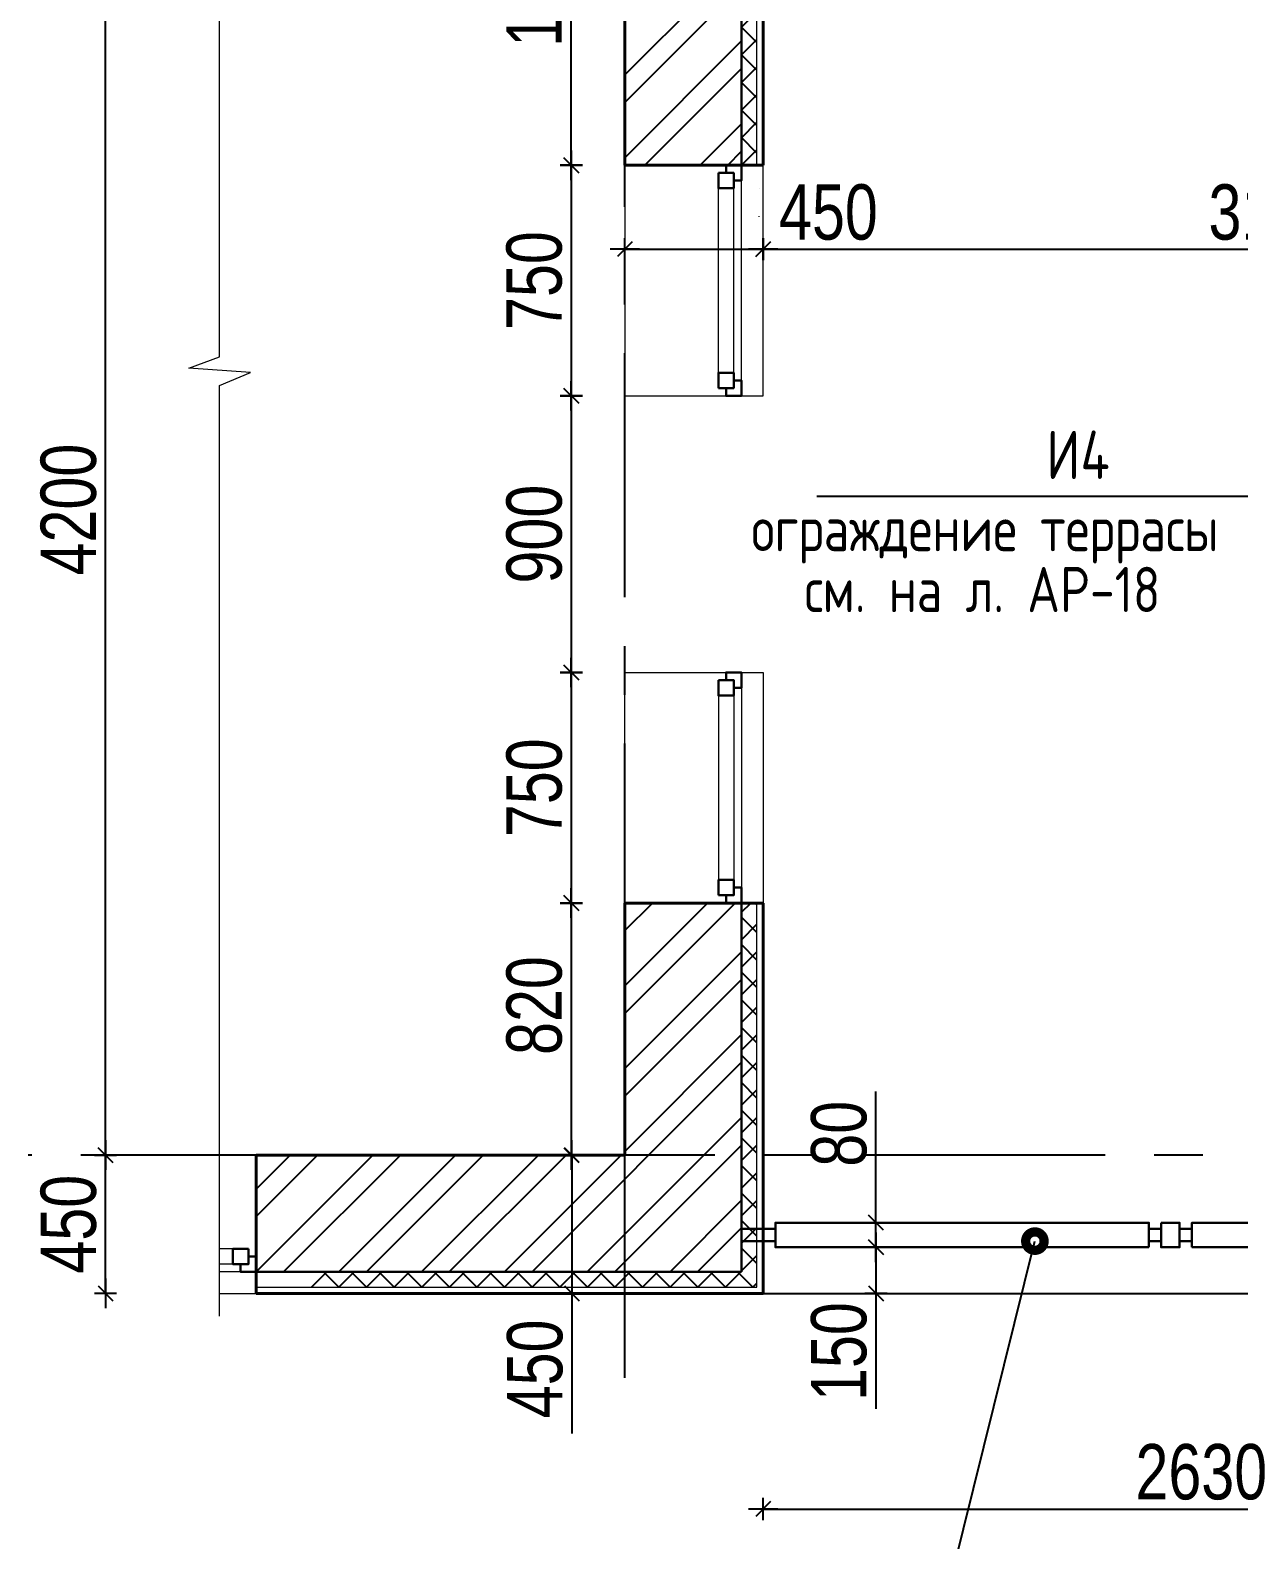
# Model space of a CAD drawing. Extents: x -12289450 to -10763036, y -7834513 to -6150123.
# Drawn here: x -11095541 to -11091608, y -7681154 to -7676243 of the extents above; entities that cross this region are included whole.
import ezdxf

# ---------------------------------------------------------------- set-up
doc = ezdxf.new("R2010")
doc.units = 0
doc.header["$LTSCALE"] = 25
doc.header["$PDMODE"] = 35
doc.linetypes.add('CENTER', pattern=[50.8, 31.75, -6.35, 6.35, -6.35])
doc.layers.get('DefPoints').update_dxf_attribs({"color": 10, "lineweight": 30})
for name, color, linetype in [('004-ВСПЛИНИИ', 15, 'Continuous'), ('005-РАЗМЕРЫ', 252, 'Continuous'), ('008-ШТРИХОВКА', 252, 'Continuous'), ('014-ОСИ', 251, 'CENTER'), ('Annotation - Text', 7, 'Continuous')]:
    doc.layers.add(name, color=color, linetype=linetype)
doc.layers.add('Окна ArchiCAD_Ном._пера__23', color=7, linetype='Continuous', lineweight=30, true_color=0xff6600)
doc.layers.add('Окна ArchiCAD_Ном._пера__3', color=7, linetype='Continuous', lineweight=15, true_color=0xff6600)
doc.layers.add('СТЕНЫ', color=5, linetype='Continuous', lineweight=40)
doc.styles.add('GOST 2.304', font='cs_gost2304.shx')
doc.styles.add('TXT0', font='txt', dxfattribs={"width": 0.8})
doc.dimstyles.new('Копия(2) 3 РАЗМЕРЫ 3', dxfattribs={"dimscale": 30, "dimtxt": 6, "dimasz": 0.08, "dimexe": 0, "dimexo": 0, "dimgap": 1, "dimtad": 1, "dimdec": 0, "dimzin": 0, "dimdsep": 46, "dimtxsty": 'TXT0', "dimblk1": 'A8MITTA', "dimblk2": 'A8MITTA', "dimsah": 1, "dimcen": 0.3, "dimse1": 1, "dimse2": 1, "dimadec": 0, "dimazin": 0, "dimtp": 6, "dimtm": 6, "dimtfac": 1, "dimtdec": 0, "dimtofl": 0, "dimtmove": 0, "dimatfit": 3, "dimldrblk": 'A8MITTA', "dimfxl": 0, "dimtolj": 1, "dimtzin": 0, "dimarcsym": 0})

# ---------------------------------------------------------------- blocks, each defined once
blk = doc.blocks.new('A8MITTA', base_point=(3180, 3140))
for p, q in [((3180, 3155), (3180, 3125)), ((3160, 3140), (3200, 3140)), ((3170, 3130), (3190, 3150))]:
    blk.add_line(p, q)
blk = doc.blocks.new('*D499')
at = {"layer": '005-РАЗМЕРЫ', "color": 0, "lineweight": -2, "ltscale": 1.2, "transparency": 16777216}
for p, q in [((-11093603.3, -7676955.4), (-11093158.1, -7676955.4)), ((-11093155.7, -7676955.4), (-11092733.3, -7676955.4))]:
    blk.add_line(p, q, dxfattribs=at)
at = {"layer": 'DefPoints', "color": 0, "ltscale": 1.2, "transparency": 16777216}
for p in [(-11093605.7, -7676955.4), (-11093155.7, -7676955.4), (-11093155.7, -7676955.4)]:
    blk.add_point(p, dxfattribs=at)
at = {"layer": '005-РАЗМЕРЫ', "color": 0, "lineweight": -2, "ltscale": 1.2, "transparency": 16777216, "xscale": 2.4, "yscale": 2.4, "zscale": 2.4, "rotation": 180}
blk.add_blockref('A8MITTA', (-11093605.7, -7676955.4), dxfattribs=at)
at = {"layer": '005-РАЗМЕРЫ', "color": 0, "lineweight": -2, "ltscale": 1.2, "transparency": 16777216, "xscale": 2.4, "yscale": 2.4, "zscale": 2.4}
blk.add_blockref('A8MITTA', (-11093155.7, -7676955.4), dxfattribs=at)
at = {"layer": '005-РАЗМЕРЫ', "color": 0, "ltscale": 1.2, "transparency": 16777216, "insert": (-11092943.3, -7676835.4), "char_height": 180, "attachment_point": 5, "style": 'TXT0'}
blk.add_mtext('\\A1;450', dxfattribs=at)
blk = doc.blocks.new('*D510')
at = {"layer": '005-РАЗМЕРЫ', "color": 0, "lineweight": -2, "ltscale": 1.2, "transparency": 16777216}
for p, q in [((-11093777.8, -7679904.7), (-11093777.8, -7680349.9)), ((-11093777.8, -7680352.3), (-11093777.8, -7680808.1))]:
    blk.add_line(p, q, dxfattribs=at)
at = {"layer": 'DefPoints', "color": 0, "ltscale": 1.2, "transparency": 16777216}
for p in [(-11093948.7, -7679902.3), (-11094045.8, -7680352.3), (-11093777.8, -7680352.3)]:
    blk.add_point(p, dxfattribs=at)
at = {"layer": '005-РАЗМЕРЫ', "color": 0, "lineweight": -2, "ltscale": 1.2, "transparency": 16777216, "xscale": 2.4, "yscale": 2.4, "zscale": 2.4}
for p, rotation in [((-11093777.8, -7679902.3), 90), ((-11093777.8, -7680352.3), 270)]:
    blk.add_blockref('A8MITTA', p, dxfattribs=dict(at, rotation=rotation))
at = {"layer": '005-РАЗМЕРЫ', "color": 0, "ltscale": 1.2, "transparency": 16777216, "insert": (-11093897.8, -7680598.1), "char_height": 180, "attachment_point": 5, "rotation": 90, "style": 'TXT0'}
blk.add_mtext('\\A1;450', dxfattribs=at)
blk = doc.blocks.new('*D500')
at = {"layer": '005-РАЗМЕРЫ', "color": 0, "lineweight": -2, "ltscale": 1.2, "transparency": 16777216}
blk.add_line((-11093153.3, -7676955.4), (-11090058.1, -7676955.4), dxfattribs=at)
at = {"layer": 'DefPoints', "color": 0, "ltscale": 1.2, "transparency": 16777216}
for p in [(-11090055.7, -7676955.4), (-11093155.7, -7677282.6), (-11090055.7, -7677344.4)]:
    blk.add_point(p, dxfattribs=at)
at = {"layer": '005-РАЗМЕРЫ', "color": 0, "lineweight": -2, "ltscale": 1.2, "transparency": 16777216, "xscale": 2.4, "yscale": 2.4, "zscale": 2.4, "rotation": 180}
blk.add_blockref('A8MITTA', (-11093155.7, -7676955.4), dxfattribs=at)
at = {"layer": '005-РАЗМЕРЫ', "color": 0, "lineweight": -2, "ltscale": 1.2, "transparency": 16777216, "xscale": 2.4, "yscale": 2.4, "zscale": 2.4}
blk.add_blockref('A8MITTA', (-11090055.7, -7676955.4), dxfattribs=at)
at = {"layer": '005-РАЗМЕРЫ', "color": 0, "ltscale": 1.2, "transparency": 16777216, "insert": (-11091492.4, -7676835.4), "char_height": 180, "attachment_point": 5, "style": 'TXT0'}
blk.add_mtext('\\A1;3100', dxfattribs=at)
blk = doc.blocks.new('*D514')
at = {"layer": '005-РАЗМЕРЫ', "color": 0, "lineweight": -2, "ltscale": 1.2, "transparency": 16777216}
blk.add_line((-11093779.9, -7676679.9), (-11093779.9, -7675484.7), dxfattribs=at)
at = {"layer": 'DefPoints', "color": 0, "ltscale": 1.2, "transparency": 16777216}
for p in [(-11093779.9, -7675482.3), (-11093605.7, -7675482.3), (-11093605.7, -7676682.3)]:
    blk.add_point(p, dxfattribs=at)
at = {"layer": '005-РАЗМЕРЫ', "color": 0, "lineweight": -2, "ltscale": 1.2, "transparency": 16777216, "xscale": 2.4, "yscale": 2.4, "zscale": 2.4}
for p, rotation in [((-11093779.9, -7675482.3), 90), ((-11093779.9, -7676682.3), 270)]:
    blk.add_blockref('A8MITTA', p, dxfattribs=dict(at, rotation=rotation))
at = {"layer": '005-РАЗМЕРЫ', "color": 0, "ltscale": 1.2, "transparency": 16777216, "insert": (-11093899.9, -7676082.3), "char_height": 180, "attachment_point": 5, "rotation": 90, "style": 'TXT0'}
blk.add_mtext('\\A1;1200', dxfattribs=at)
blk = doc.blocks.new('*D515')
at = {"layer": '005-РАЗМЕРЫ', "color": 0, "lineweight": -2, "ltscale": 1.2, "transparency": 16777216}
blk.add_line((-11093779.9, -7676684.7), (-11093779.9, -7677429.9), dxfattribs=at)
at = {"layer": 'DefPoints', "color": 0, "ltscale": 1.2, "transparency": 16777216}
for p in [(-11093605.7, -7676682.3), (-11093779.9, -7677432.3), (-11093605.7, -7677432.3)]:
    blk.add_point(p, dxfattribs=at)
at = {"layer": '005-РАЗМЕРЫ', "color": 0, "lineweight": -2, "ltscale": 1.2, "transparency": 16777216, "xscale": 2.4, "yscale": 2.4, "zscale": 2.4}
for p, rotation in [((-11093779.9, -7676682.3), 90), ((-11093779.9, -7677432.3), 270)]:
    blk.add_blockref('A8MITTA', p, dxfattribs=dict(at, rotation=rotation))
at = {"layer": '005-РАЗМЕРЫ', "color": 0, "ltscale": 1.2, "transparency": 16777216, "insert": (-11093899.9, -7677057.3), "char_height": 180, "attachment_point": 5, "rotation": 90, "style": 'TXT0'}
blk.add_mtext('\\A1;750', dxfattribs=at)
blk = doc.blocks.new('*D516')
at = {"layer": '005-РАЗМЕРЫ', "color": 0, "lineweight": -2, "ltscale": 1.2, "transparency": 16777216}
blk.add_line((-11093779.9, -7677434.7), (-11093779.9, -7678329.9), dxfattribs=at)
at = {"layer": 'DefPoints', "color": 0, "ltscale": 1.2, "transparency": 16777216}
for p in [(-11093605.7, -7677432.3), (-11093779.9, -7678332.3), (-11093605.7, -7678332.3)]:
    blk.add_point(p, dxfattribs=at)
at = {"layer": '005-РАЗМЕРЫ', "color": 0, "lineweight": -2, "ltscale": 1.2, "transparency": 16777216, "xscale": 2.4, "yscale": 2.4, "zscale": 2.4}
for p, rotation in [((-11093779.9, -7677432.3), 90), ((-11093779.9, -7678332.3), 270)]:
    blk.add_blockref('A8MITTA', p, dxfattribs=dict(at, rotation=rotation))
at = {"layer": '005-РАЗМЕРЫ', "color": 0, "ltscale": 1.2, "transparency": 16777216, "insert": (-11093899.9, -7677882.3), "char_height": 180, "attachment_point": 5, "rotation": 90, "style": 'TXT0'}
blk.add_mtext('\\A1;900', dxfattribs=at)
blk = doc.blocks.new('*D517')
at = {"layer": '005-РАЗМЕРЫ', "color": 0, "lineweight": -2, "ltscale": 1.2, "transparency": 16777216}
blk.add_line((-11093779.9, -7678334.7), (-11093779.9, -7679079.9), dxfattribs=at)
at = {"layer": 'DefPoints', "color": 0, "ltscale": 1.2, "transparency": 16777216}
for p in [(-11093605.7, -7678332.3), (-11093779.9, -7679082.3), (-11093605.7, -7679082.3)]:
    blk.add_point(p, dxfattribs=at)
at = {"layer": '005-РАЗМЕРЫ', "color": 0, "lineweight": -2, "ltscale": 1.2, "transparency": 16777216, "xscale": 2.4, "yscale": 2.4, "zscale": 2.4}
for p, rotation in [((-11093779.9, -7678332.3), 90), ((-11093779.9, -7679082.3), 270)]:
    blk.add_blockref('A8MITTA', p, dxfattribs=dict(at, rotation=rotation))
at = {"layer": '005-РАЗМЕРЫ', "color": 0, "ltscale": 1.2, "transparency": 16777216, "insert": (-11093899.9, -7678707.3), "char_height": 180, "attachment_point": 5, "rotation": 90, "style": 'TXT0'}
blk.add_mtext('\\A1;750', dxfattribs=at)
blk = doc.blocks.new('*D518')
at = {"layer": '005-РАЗМЕРЫ', "color": 0, "lineweight": -2, "ltscale": 1.2, "transparency": 16777216}
blk.add_line((-11093779.9, -7679084.7), (-11093779.9, -7679899.9), dxfattribs=at)
at = {"layer": 'DefPoints', "color": 0, "ltscale": 1.2, "transparency": 16777216}
for p in [(-11093605.7, -7679082.3), (-11093779.9, -7679902.3), (-11093605.7, -7679902.3)]:
    blk.add_point(p, dxfattribs=at)
at = {"layer": '005-РАЗМЕРЫ', "color": 0, "lineweight": -2, "ltscale": 1.2, "transparency": 16777216, "xscale": 2.4, "yscale": 2.4, "zscale": 2.4}
for p, rotation in [((-11093779.9, -7679082.3), 90), ((-11093779.9, -7679902.3), 270)]:
    blk.add_blockref('A8MITTA', p, dxfattribs=dict(at, rotation=rotation))
at = {"layer": '005-РАЗМЕРЫ', "color": 0, "ltscale": 1.2, "transparency": 16777216, "insert": (-11093899.9, -7679416), "char_height": 180, "attachment_point": 5, "rotation": 90, "style": 'TXT0'}
blk.add_mtext('\\A1;820', dxfattribs=at)
blk = doc.blocks.new('*D521')
at = {"layer": '005-РАЗМЕРЫ', "color": 0, "lineweight": -2, "ltscale": 1.2, "transparency": 16777216}
blk.add_line((-11095295.3, -7679899.9), (-11095295.3, -7675704.7), dxfattribs=at)
at = {"layer": 'DefPoints', "color": 0, "ltscale": 1.2, "transparency": 16777216}
for p in [(-11095295.3, -7675702.3), (-11095250.3, -7675702.3), (-11095481.5, -7679902.3)]:
    blk.add_point(p, dxfattribs=at)
at = {"layer": '005-РАЗМЕРЫ', "color": 0, "lineweight": -2, "ltscale": 1.2, "transparency": 16777216, "xscale": 2.4, "yscale": 2.4, "zscale": 2.4}
for p, rotation in [((-11095295.3, -7675702.3), 90), ((-11095295.3, -7679902.3), 270)]:
    blk.add_blockref('A8MITTA', p, dxfattribs=dict(at, rotation=rotation))
at = {"layer": '005-РАЗМЕРЫ', "color": 0, "ltscale": 1.2, "transparency": 16777216, "insert": (-11095415.3, -7677802.3), "char_height": 180, "attachment_point": 5, "rotation": 90, "style": 'TXT0'}
blk.add_mtext('\\A1;4200', dxfattribs=at)
blk = doc.blocks.new('*D524')
at = {"layer": '005-РАЗМЕРЫ', "color": 0, "lineweight": -2, "ltscale": 1.2, "transparency": 16777216}
for p, q in [((-11092788.6, -7680204.7), (-11092788.6, -7680349.9)), ((-11092788.6, -7680352.3), (-11092788.6, -7680727.6))]:
    blk.add_line(p, q, dxfattribs=at)
at = {"layer": 'DefPoints', "color": 0, "ltscale": 1.2, "transparency": 16777216}
for p in [(-11092945.5, -7680202.3), (-11092945.5, -7680352.3), (-11092788.6, -7680352.3)]:
    blk.add_point(p, dxfattribs=at)
at = {"layer": '005-РАЗМЕРЫ', "color": 0, "lineweight": -2, "ltscale": 1.2, "transparency": 16777216, "xscale": 2.4, "yscale": 2.4, "zscale": 2.4}
for p, rotation in [((-11092788.6, -7680202.3), 90), ((-11092788.6, -7680352.3), 270)]:
    blk.add_blockref('A8MITTA', p, dxfattribs=dict(at, rotation=rotation))
at = {"layer": '005-РАЗМЕРЫ', "color": 0, "ltscale": 1.2, "transparency": 16777216, "insert": (-11092908.6, -7680541.6), "char_height": 180, "attachment_point": 5, "rotation": 90, "style": 'TXT0'}
blk.add_mtext('\\A1;150', dxfattribs=at)
blk = doc.blocks.new('*D525')
at = {"layer": '005-РАЗМЕРЫ', "color": 0, "lineweight": -2, "ltscale": 1.2, "transparency": 16777216}
for p, q in [((-11092788.6, -7680122.3), (-11092788.6, -7679695.1)), ((-11092788.6, -7680199.9), (-11092788.6, -7680124.7))]:
    blk.add_line(p, q, dxfattribs=at)
at = {"layer": 'DefPoints', "color": 0, "ltscale": 1.2, "transparency": 16777216}
for p in [(-11092788.6, -7680122.3), (-11092694.4, -7680122.3), (-11092694.4, -7680202.3)]:
    blk.add_point(p, dxfattribs=at)
at = {"layer": '005-РАЗМЕРЫ', "color": 0, "lineweight": -2, "ltscale": 1.2, "transparency": 16777216, "xscale": 2.4, "yscale": 2.4, "zscale": 2.4}
for p, rotation in [((-11092788.6, -7680122.3), 90), ((-11092788.6, -7680202.3), 270)]:
    blk.add_blockref('A8MITTA', p, dxfattribs=dict(at, rotation=rotation))
at = {"layer": '005-РАЗМЕРЫ', "color": 0, "ltscale": 1.2, "transparency": 16777216, "insert": (-11092908.6, -7679833.1), "char_height": 180, "attachment_point": 5, "rotation": 90, "style": 'TXT0'}
blk.add_mtext('\\A1;80', dxfattribs=at)
blk = doc.blocks.new('*D526')
at = {"layer": '005-РАЗМЕРЫ', "color": 0, "lineweight": -2, "ltscale": 1.2, "transparency": 16777216}
blk.add_line((-11093153.3, -7681053.8), (-11090528.1, -7681053.8), dxfattribs=at)
at = {"layer": 'DefPoints', "color": 0, "ltscale": 1.2, "transparency": 16777216}
for p in [(-11090525.7, -7680405.8), (-11093155.7, -7680455.8), (-11090525.7, -7681053.8)]:
    blk.add_point(p, dxfattribs=at)
at = {"layer": '005-РАЗМЕРЫ', "color": 0, "lineweight": -2, "ltscale": 1.2, "transparency": 16777216, "xscale": 2.4, "yscale": 2.4, "zscale": 2.4, "rotation": 180}
blk.add_blockref('A8MITTA', (-11093155.7, -7681053.8), dxfattribs=at)
at = {"layer": '005-РАЗМЕРЫ', "color": 0, "lineweight": -2, "ltscale": 1.2, "transparency": 16777216, "xscale": 2.4, "yscale": 2.4, "zscale": 2.4}
blk.add_blockref('A8MITTA', (-11090525.7, -7681053.8), dxfattribs=at)
at = {"layer": '005-РАЗМЕРЫ', "color": 0, "ltscale": 1.2, "transparency": 16777216, "insert": (-11091730, -7680933.8), "char_height": 180, "attachment_point": 5, "style": 'TXT0'}
blk.add_mtext('\\A1;2630', dxfattribs=at)
blk = doc.blocks.new('*D537')
at = {"layer": '005-РАЗМЕРЫ', "color": 0, "lineweight": -2, "ltscale": 1.2, "transparency": 16777216}
blk.add_line((-11095295.3, -7680349.9), (-11095295.3, -7679904.7), dxfattribs=at)
at = {"layer": 'DefPoints', "color": 0, "ltscale": 1.2, "transparency": 16777216}
for p in [(-11095295.3, -7679902.3), (-11094924.5, -7679902.3), (-11094924.5, -7680352.3)]:
    blk.add_point(p, dxfattribs=at)
at = {"layer": '005-РАЗМЕРЫ', "color": 0, "lineweight": -2, "ltscale": 1.2, "transparency": 16777216, "xscale": 2.4, "yscale": 2.4, "zscale": 2.4}
for p, rotation in [((-11095295.3, -7679902.3), 90), ((-11095295.3, -7680352.3), 270)]:
    blk.add_blockref('A8MITTA', p, dxfattribs=dict(at, rotation=rotation))
at = {"layer": '005-РАЗМЕРЫ', "color": 0, "ltscale": 1.2, "transparency": 16777216, "insert": (-11095415.3, -7680127.3), "char_height": 180, "attachment_point": 5, "rotation": 90, "style": 'TXT0'}
blk.add_mtext('\\A1;450', dxfattribs=at)

msp = doc.modelspace()

# ---------------------------------------------------------------- hatches: boundary and pattern name
at = {"layer": '008-ШТРИХОВКА', "ltscale": 3}
h = msp.add_hatch(dxfattribs=at)
h.set_pattern_fill('ANSI32', color=256, scale=20)
h.set_pattern_definition([(45, (-11094805.7, -7680282.26), (-134.704, 134.704), []), (45, (-11094715.9, -7680282.26), (-134.704, 134.704), [])])
h.paths.add_polyline_path([(-11092105.7, -7675482.3), (-11091725.7, -7675482.3), (-11091725.7, -7675102.3), (-11092105.7, -7675102.3)])
h.paths.add_polyline_path([(-11092105.7, -7675102.3), (-11091725.7, -7675102.3), (-11091725.7, -7674324), (-11092105.6, -7674323.9)])
h.paths.add_polyline_path([(-11093605.7, -7675102.3), (-11093605.7, -7675702.3), (-11093225.7, -7675702.3), (-11093225.7, -7675482.3), (-11092105.7, -7675482.3), (-11092105.7, -7675102.3)])
h.paths.add_polyline_path([(-11093605.7, -7675102.3), (-11094215.7, -7675102.3), (-11094215.7, -7675482.3), (-11093605.7, -7675482.3)])
h.paths.add_polyline_path([(-11093605.7, -7676682.3), (-11093276.3, -7676682.3), (-11093276.3, -7676682.2), (-11093225.7, -7676682.2), (-11093225.7, -7675702.3), (-11093605.7, -7675702.3)])
h.paths.add_polyline_path([(-11093605.7, -7679902.3), (-11093225.7, -7679902.3), (-11093225.7, -7679082.3), (-11093276.3, -7679082.3), (-11093605.7, -7679082.3)])
h.paths.add_polyline_path([(-11093605.7, -7680282.3), (-11093225.7, -7680282.3), (-11093225.7, -7679902.3), (-11093605.7, -7679902.3)])
h.paths.add_polyline_path([(-11093605.7, -7680282.3), (-11093605.7, -7679902.3), (-11094805.7, -7679902.3), (-11094805.7, -7680282.3)])
h.paths.add_polyline_path([(-11093168.3, -7676970.4), (-11093169.5, -7676969.2), (-11093168.3, -7676700.4), (-11093168.3, -7676700.4)])
h = msp.add_hatch(dxfattribs=at)
h.set_pattern_fill('ANSI37', color=256, scale=20, style=0)
h.set_pattern_definition([(45, (-11093225.71, -7676682.265), (-44.9013, 44.9013), []), (135, (-11093225.71, -7676682.265), (-44.9013, -44.9013), [])])
h.paths.add_polyline_path([(-11091675.7, -7674323.9), (-11091725.7, -7674323.9), (-11091725.7, -7675102.3), (-11091675.7, -7675102.3)])
h.paths.add_polyline_path([(-11091675.7, -7675102.3), (-11091725.7, -7675102.3), (-11091725.7, -7675482.3), (-11092105.7, -7675482.3), (-11092105.7, -7675532.3), (-11091675.7, -7675532.3)])
h.paths.add_polyline_path([(-11092105.7, -7675482.3), (-11093225.7, -7675482.3), (-11093225.7, -7675702.3), (-11093175.7, -7675702.3), (-11093175.7, -7675532.3), (-11092105.7, -7675532.3)])
h.paths.add_polyline_path([(-11093175.7, -7675702.3), (-11093225.7, -7675702.3), (-11093225.7, -7676682.3), (-11093175.7, -7676682.3)])
h = msp.add_hatch(dxfattribs=at)
h.set_pattern_fill('ANSI37', color=256, scale=20, style=0)
h.set_pattern_definition([(45, (-11094625.71, -7680332.265), (-44.9013, 44.9013), []), (135, (-11094625.71, -7680332.265), (-44.9013, -44.9013), [])])
h.paths.add_polyline_path([(-11093605.7, -7680282.3), (-11094625.7, -7680282.3), (-11094625.7, -7680332.3), (-11093605.7, -7680332.3)])
h.paths.add_polyline_path([(-11093175.7, -7679902.3), (-11093225.7, -7679902.3), (-11093225.7, -7680282.3), (-11093605.7, -7680282.3), (-11093605.7, -7680332.3), (-11093175.7, -7680332.3)])
h.paths.add_polyline_path([(-11093175.7, -7679082.3), (-11093225.7, -7679082.3), (-11093225.7, -7679902.3), (-11093175.7, -7679902.3)])

# ---------------------------------------------------------------- linework, layer by layer
at = {"lineweight": 25, "ltscale": 20}
msp.add_line((-11091185.9, -7677759.4), (-11092981, -7677759.4), dxfattribs=at)
at = {"lineweight": 25, "ltscale": 20, "const_width": 60}
msp.add_lwpolyline([(-11092286.5, -7680182.3, -1), (-11092256.5, -7680182.3, -1)], format="xyb", close=True, dxfattribs=at)
at = {"lineweight": 25, "ltscale": 20}
msp.add_lwpolyline([(-11092636.7, -7681656.3), (-11092271.5, -7680182.3)], dxfattribs=at)
at = {"layer": '004-ВСПЛИНИИ', "color": 0, "lineweight": 0}
msp.add_lwpolyline([(-11094924.5, -7680426.4), (-11094924.5, -7677398.4), (-11094823.4, -7677356.1), (-11095024.7, -7677342), (-11094924.5, -7677305.9), (-11094924.5, -7674323.9)], dxfattribs=at)
at = {"layer": '004-ВСПЛИНИИ', "color": 12, "lineweight": 30}
for points in [[(-11093225.7, -7680182.3), (-11093225.7, -7680142.3), (-11093115.7, -7680142.3), (-11093115.7, -7680182.3), (-11093225.7, -7680182.3)], [(-11091900.7, -7680182.3), (-11091900.7, -7680142.3), (-11091860.7, -7680142.3), (-11091860.7, -7680182.3), (-11091900.7, -7680182.3)], [(-11091860.7, -7680122.3), (-11091800.7, -7680122.3), (-11091800.7, -7680202.3), (-11091860.7, -7680202.3), (-11091860.7, -7680122.3)], [(-11091800.7, -7680182.3), (-11091800.7, -7680142.3), (-11091760.7, -7680142.3), (-11091760.7, -7680182.3), (-11091800.7, -7680182.3)]]:
    msp.add_lwpolyline(points, dxfattribs=at)
for points in [[(-11091900.7, -7680202.3), (-11091900.7, -7680122.3), (-11093115.7, -7680122.3), (-11093115.7, -7680202.3)], [(-11091760.7, -7680202.3), (-11091760.7, -7680122.3), (-11090545.7, -7680122.3), (-11090545.7, -7680202.3)]]:
    msp.add_lwpolyline(points, close=True, dxfattribs=at)
at = {"layer": '014-ОСИ'}
for points in [[(-11093605.7, -7680627.5), (-11093605.7, -7673749.4)], [(-11089502.5, -7679902.3), (-11095547.6, -7679902.3)]]:
    msp.add_lwpolyline(points, dxfattribs=at)
at = {"layer": 'Окна ArchiCAD_Ном._пера__23', "linetype": 'Continuous'}
for points in [[(-11093301.3, -7676707.2), (-11093301.3, -7676757.2), (-11093251.3, -7676757.2), (-11093251.3, -7676707.2)], [(-11093301.3, -7677407.3), (-11093301.3, -7677357.3), (-11093251.3, -7677357.3), (-11093251.3, -7677407.3)], [(-11093301.3, -7678357.3), (-11093301.3, -7678407.3), (-11093251.3, -7678407.3), (-11093251.3, -7678357.3)], [(-11093301.3, -7679057.3), (-11093301.3, -7679007.3), (-11093251.3, -7679007.3), (-11093251.3, -7679057.3)], [(-11094830.7, -7680207.3), (-11094880.7, -7680207.3), (-11094880.7, -7680257.3), (-11094830.7, -7680257.3)]]:
    msp.add_lwpolyline(points, close=True, dxfattribs=at)
for points in [[(-11093276.3, -7676707.2), (-11093276.3, -7676682.2), (-11093226.3, -7676682.2), (-11093226.3, -7676732.2), (-11093251.3, -7676732.2), (-11093251.3, -7676707.2), (-11093276.3, -7676707.2)], [(-11093276.3, -7677407.3), (-11093276.3, -7677432.3), (-11093226.3, -7677432.3), (-11093226.3, -7677382.3), (-11093251.3, -7677382.3), (-11093251.3, -7677407.3), (-11093276.3, -7677407.3)], [(-11093276.3, -7678357.3), (-11093276.3, -7678332.3), (-11093226.3, -7678332.3), (-11093226.3, -7678382.3), (-11093251.3, -7678382.3), (-11093251.3, -7678357.3), (-11093276.3, -7678357.3)], [(-11093276.3, -7679057.3), (-11093276.3, -7679082.3), (-11093226.3, -7679082.3), (-11093226.3, -7679032.3), (-11093251.3, -7679032.3), (-11093251.3, -7679057.3), (-11093276.3, -7679057.3)], [(-11094830.7, -7680232.3), (-11094805.7, -7680232.3), (-11094805.7, -7680282.3), (-11094855.7, -7680282.3), (-11094855.7, -7680257.3), (-11094830.7, -7680257.3), (-11094830.7, -7680232.3)]]:
    msp.add_lwpolyline(points, dxfattribs=at)
at = {"layer": 'Окна ArchiCAD_Ном._пера__3', "linetype": 'Continuous'}
for p, q in [((-11093301.3, -7677357.3), (-11093301.3, -7676757.2)), ((-11093251.3, -7677357.3), (-11093251.3, -7676757.2)), ((-11093226.3, -7677382.3), (-11093226.3, -7676732.2)), ((-11093226.3, -7678382.3), (-11093226.3, -7679032.3)), ((-11093301.3, -7678407.3), (-11093301.3, -7679007.3)), ((-11093251.3, -7678407.3), (-11093251.3, -7679007.3)), ((-11094880.7, -7680207.3), (-11094924.5, -7680207.3)), ((-11094880.7, -7680257.3), (-11094924.5, -7680257.3)), ((-11094855.7, -7680282.3), (-11094924.5, -7680282.3))]:
    msp.add_line(p, q, dxfattribs=at)
at = {"layer": 'СТЕНЫ', "lineweight": 9, "ltscale": 3}
for p, q in [((-11093175.7, -7676682.3), (-11093175.7, -7675532.3)), ((-11093175.7, -7680332.3), (-11093175.7, -7679082.3)), ((-11094805.7, -7680332.3), (-11093175.7, -7680332.3))]:
    msp.add_line(p, q, dxfattribs=at)
at = {"layer": 'СТЕНЫ', "ltscale": 3}
for p, q in [((-11093155.7, -7676682.3), (-11093155.7, -7675552.3)), ((-11093605.7, -7676682.3), (-11093155.7, -7676682.3)), ((-11093605.7, -7679902.3), (-11093605.7, -7679082.3)), ((-11093605.7, -7679082.3), (-11093155.7, -7679082.3)), ((-11093155.7, -7680352.3), (-11093155.7, -7679082.3)), ((-11093605.7, -7679902.3), (-11094805.7, -7679902.3)), ((-11094805.7, -7679902.3), (-11094805.7, -7680352.3)), ((-11094805.7, -7680352.3), (-11093155.7, -7680352.3))]:
    msp.add_line(p, q, dxfattribs=at)
at = {"layer": 'СТЕНЫ', "lineweight": 30, "ltscale": 3}
msp.add_line((-11094805.7, -7680282.3), (-11093225.7, -7680282.3), dxfattribs=at)
at = {"layer": 'СТЕНЫ', "lineweight": 25, "ltscale": 3}
msp.add_lwpolyline([(-11093155.7, -7680352.3), (-11090055.7, -7680352.3), (-11090055.7, -7675412.3), (-11091655.7, -7675412.3)], dxfattribs=at)
at = {"layer": 'СТЕНЫ', "ltscale": 3}
for points in [[(-11093605.7, -7676682.3), (-11093605.7, -7675482.3)], [(-11093605.7, -7679902.3), (-11093605.7, -7679122.3)]]:
    msp.add_lwpolyline(points, dxfattribs=at)
at = {"layer": 'СТЕНЫ', "lineweight": 30, "ltscale": 3}
for points in [[(-11093225.7, -7676682.3), (-11093225.7, -7675482.3)], [(-11093225.7, -7680282.3), (-11093225.7, -7679082.3)]]:
    msp.add_lwpolyline(points, dxfattribs=at)
at = {"layer": 'СТЕНЫ', "lineweight": 9, "ltscale": 3}
for points in [[(-11093605.7, -7676682.3), (-11093605.7, -7677432.3), (-11093155.7, -7677432.3), (-11093155.7, -7676682.3)], [(-11093605.7, -7679082.3), (-11093605.7, -7678332.3), (-11093155.7, -7678332.3), (-11093155.7, -7679082.3)], [(-11094924.5, -7679902.3), (-11094805.7, -7679902.3)], [(-11094924.5, -7680352.3), (-11094805.7, -7680352.3)]]:
    msp.add_lwpolyline(points, dxfattribs=at)

# ---------------------------------------------------------------- texts
at = {"layer": 'Annotation - Text', "color": 0, "lineweight": 25, "style": 'GOST 2.304'}
for s, height, p in [('И4', 157.5, (-11092234.4, -7677702.9)), ('ограждение террасы', 147, (-11093194.2, -7677937.8)), ('см. на л. АР-18', 147, (-11093021.1, -7678135.9))]:
    msp.add_text(s, height=height, dxfattribs=at).set_placement(p)

# ---------------------------------------------------------------- dimensions: what is measured, and where the dimension line sits
at = {"layer": '005-РАЗМЕРЫ', "ltscale": 1.2}
for base, p1, p2, picture, middle in [((-11093779.9, -7675482.3), (-11093605.7, -7676682.3), (-11093605.7, -7675482.3), '*D514', (-11093779.9, -7676082.3)), ((-11093779.9, -7679902.3), (-11093605.7, -7679082.3), (-11093605.7, -7679902.3), '*D518', (-11093779.9, -7679416)), ((-11092788.6, -7680122.3), (-11092694.4, -7680202.3), (-11092694.4, -7680122.3), '*D525', (-11092788.6, -7679833.1)), ((-11095295.3, -7679902.3), (-11094924.5, -7680352.3), (-11094924.5, -7679902.3), '*D537', (-11095295.3, -7680127.3)), ((-11093777.8, -7680352.3), (-11093948.7, -7679902.3), (-11094045.8, -7680352.3), '*D510', (-11093777.8, -7680598.1)), ((-11092788.6, -7680352.3), (-11092945.5, -7680202.3), (-11092945.5, -7680352.3), '*D524', (-11092788.6, -7680541.6))]:
    dim = msp.add_linear_dim(base=base, p1=p1, p2=p2, angle=90, dimstyle='Копия(2) 3 РАЗМЕРЫ 3', dxfattribs=at)
    dim.commit()
    dim.dimension.update_dxf_attribs({"geometry": picture, "text_midpoint": middle, "dimtype": 160})
for base, p1, p2, picture, middle in [((-11095295.3, -7675702.3), (-11095481.5, -7679902.3), (-11095250.3, -7675702.3), '*D521', (-11095415.3, -7677802.3)), ((-11093779.9, -7677432.3), (-11093605.7, -7676682.3), (-11093605.7, -7677432.3), '*D515', (-11093899.9, -7677057.3)), ((-11093779.9, -7678332.3), (-11093605.7, -7677432.3), (-11093605.7, -7678332.3), '*D516', (-11093899.9, -7677882.3)), ((-11093779.9, -7679082.3), (-11093605.7, -7678332.3), (-11093605.7, -7679082.3), '*D517', (-11093899.9, -7678707.3))]:
    dim = msp.add_linear_dim(base=base, p1=p1, p2=p2, angle=90, dimstyle='Копия(2) 3 РАЗМЕРЫ 3', dxfattribs=at)
    dim.commit()
    dim.dimension.update_dxf_attribs({"geometry": picture, "text_midpoint": middle})
for base, p1, p2, picture, middle in [((-11093155.7, -7676955.4), (-11093605.7, -7676955.4), (-11093155.7, -7676955.4), '*D499', (-11092943.3, -7676955.4)), ((-11090055.7, -7676955.4), (-11093155.7, -7677282.6), (-11090055.7, -7677344.4), '*D500', (-11091492.4, -7676955.4)), ((-11090525.7, -7681053.8), (-11093155.7, -7680455.8), (-11090525.7, -7680405.8), '*D526', (-11091730, -7681053.8))]:
    dim = msp.add_linear_dim(base=base, p1=p1, p2=p2, dimstyle='Копия(2) 3 РАЗМЕРЫ 3', dxfattribs=at)
    dim.commit()
    dim.dimension.update_dxf_attribs({"geometry": picture, "text_midpoint": middle, "dimtype": 160})

doc.saveas('drawing.dxf')
